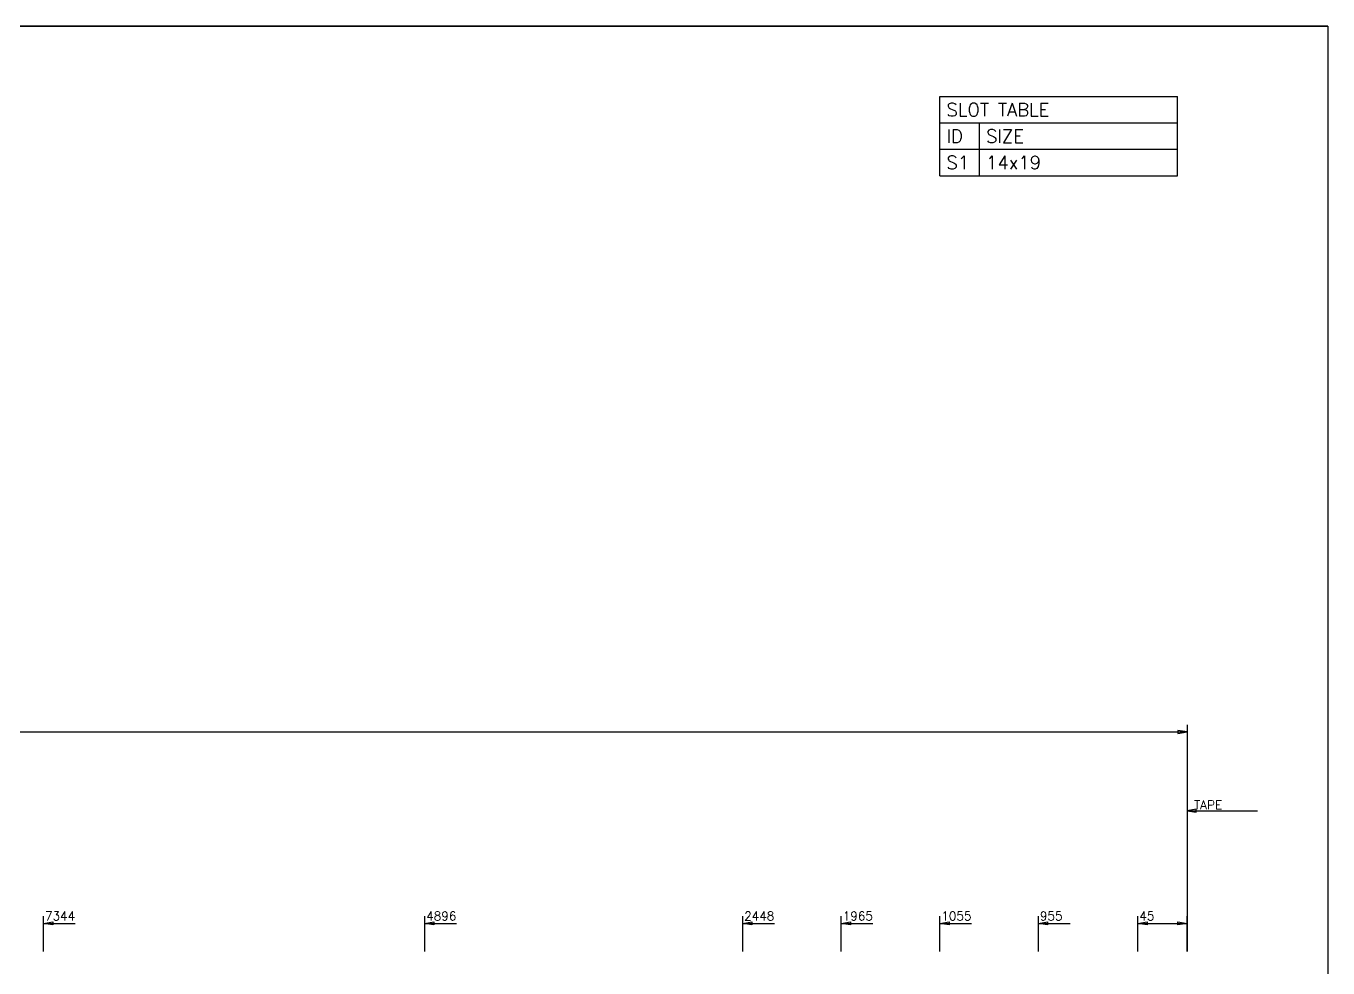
# Model space of a CAD drawing. Extents: x 0 to 428, y 0 to 297.
# Drawn here: x 185.2 to 420, y 127.1 to 297 of the extents above; entities that cross this region are included whole.
import ezdxf

# ---------------------------------------------------------------- set-up
doc = ezdxf.new("R2010")
doc.units = 0
doc.linetypes.add('CONTIN', pattern=[0])
doc.layers.get('0').update_dxf_attribs({"linetype": 'CONTIN'})
for name, color, linetype in [('1', 7, 'CONTIN'), ('11', 7, 'CONTIN'), ('2', 7, 'CONTIN'), ('22', 7, 'CONTIN')]:
    doc.layers.add(name, color=color, linetype=linetype)
doc.styles.add('SIMPLEX', font='SIMPLEX')

# ---------------------------------------------------------------- blocks, each defined once
blk = doc.blocks.new('CZEBORDR')
at = {"layer": '22'}
for p, q in [((0, 297), (420, 297)), ((420, 297), (420, 0))]:
    blk.add_line(p, q, dxfattribs=at)
blk = doc.blocks.new('LOGO')
at = {"linetype": 'CONTINUOUS'}
blk.add_line((0, 297), (-420, 297), dxfattribs=at)
at = {"layer": '22'}
blk.add_line((0, 297), (0, 0), dxfattribs=at)
blk = doc.blocks.new('CZESLOT')
for p, q in [((0, 6.35), (0, 9.525)), ((0, 9.525), (28.575, 9.525)), ((28.575, 6.35), (28.575, 9.525)), ((0, 3.175), (0, 6.35)), ((0, 6.35), (4.762, 6.35)), ((0, 6.35), (28.575, 6.35)), ((4.762, 3.175), (4.762, 6.35)), ((4.762, 3.175), (4.762, 6.35)), ((4.762, 6.35), (28.575, 6.35)), ((28.575, 3.175), (28.575, 6.35)), ((0, 0), (0, 3.175)), ((0, 3.175), (4.762, 3.175)), ((4.762, 0), (4.762, 3.175)), ((4.762, 0), (4.762, 3.175)), ((4.762, 3.175), (28.575, 3.175)), ((28.575, 0), (28.575, 3.175)), ((0, 0), (4.762, 0)), ((4.762, 0), (28.575, 0))]:
    blk.add_line(p, q)
at = {"style": 'SIMPLEX'}
for s, p in [('SLOT TABLE', (0.794, 7.144)), ('ID', (0.794, 3.969)), ('SIZE', (5.556, 3.969)), ('S1', (0.794, 0.794)), ('14x19', (5.556, 0.794))]:
    blk.add_text(s, height=1.587, dxfattribs=at).set_placement(p)
blk = doc.blocks.new('ARROW')
at = {"layer": '2'}
for p, q in [((0, 0), (-1.651, 0.275)), ((-1.651, 0.275), (-1.651, -0.275)), ((-1.651, -0.275), (0, 0))]:
    blk.add_line(p, q, dxfattribs=at)
blk = doc.blocks.new('CZEPIECE')
at = {"layer": '2'}
for p, q in [((394.6, 106.934), (394.6, 66.04)), ((50.8, 105.664), (394.6, 105.664)), ((394.6, 92.71), (394.6, 85.09)), ((394.6, 91.44), (407.3, 91.44)), ((188.32, 66.04), (188.32, 72.39)), ((188.32, 71.12), (194.035, 71.12)), ((257.08, 66.04), (257.08, 72.39)), ((257.08, 71.12), (262.795, 71.12)), ((314.436, 66.04), (314.436, 72.39)), ((314.436, 71.12), (320.151, 71.12)), ((332.216, 66.04), (332.216, 72.39)), ((332.216, 71.12), (337.931, 71.12)), ((349.996, 66.04), (349.996, 72.39)), ((349.996, 71.12), (355.711, 71.12)), ((367.776, 66.04), (367.776, 72.39)), ((367.776, 71.12), (373.491, 71.12)), ((385.71, 66.04), (385.71, 72.39)), ((385.71, 71.12), (391.425, 71.12)), ((391.425, 71.12), (394.6, 71.12)), ((394.6, 66.04), (394.6, 72.39))]:
    blk.add_line(p, q, dxfattribs=at)
at = {"rotation": 180}
blk.add_blockref('ARROW', (394.6, 91.44), dxfattribs=at)
at = {"layer": '1', "xscale": -1}
for p in [(188.32, 71.12), (257.08, 71.12), (314.436, 71.12), (332.216, 71.12), (349.996, 71.12), (367.776, 71.12), (385.71, 71.12)]:
    blk.add_blockref('ARROW', p, dxfattribs=at)
at = {"layer": '2'}
blk.add_blockref('ARROW', (394.6, 105.664), dxfattribs=at)
at = {"layer": '2', "xscale": -1, "rotation": 180}
blk.add_blockref('ARROW', (394.6, 71.12), dxfattribs=at)
at = {"layer": '11', "style": 'SIMPLEX'}
for s, p in [('7344', (188.585, 71.649)), ('4896', (257.345, 71.649)), ('2448', (314.7, 71.649)), ('1965', (332.48, 71.649)), ('1055', (350.26, 71.649)), ('955', (368.04, 71.649)), ('45', (385.975, 71.649))]:
    blk.add_text(s, height=1.587, dxfattribs=at).set_placement(p)
at = {"layer": '2', "style": 'SIMPLEX'}
blk.add_text('TAPE', height=1.587, dxfattribs=at).set_placement((395.87, 91.694))

msp = doc.modelspace()

# ---------------------------------------------------------------- block references
at = {"xscale": 1.5, "yscale": 1.5, "zscale": 1.5}
msp.add_blockref('CZESLOT', (350, 270), dxfattribs=at)
msp.add_blockref('CZEPIECE', (0, 64))
at = {"layer": '1'}
msp.add_blockref('CZEBORDR', (0, 0), dxfattribs=at)
at = {"layer": '2'}
msp.add_blockref('LOGO', (420, 0), dxfattribs=at)

doc.saveas('drawing.dxf')
